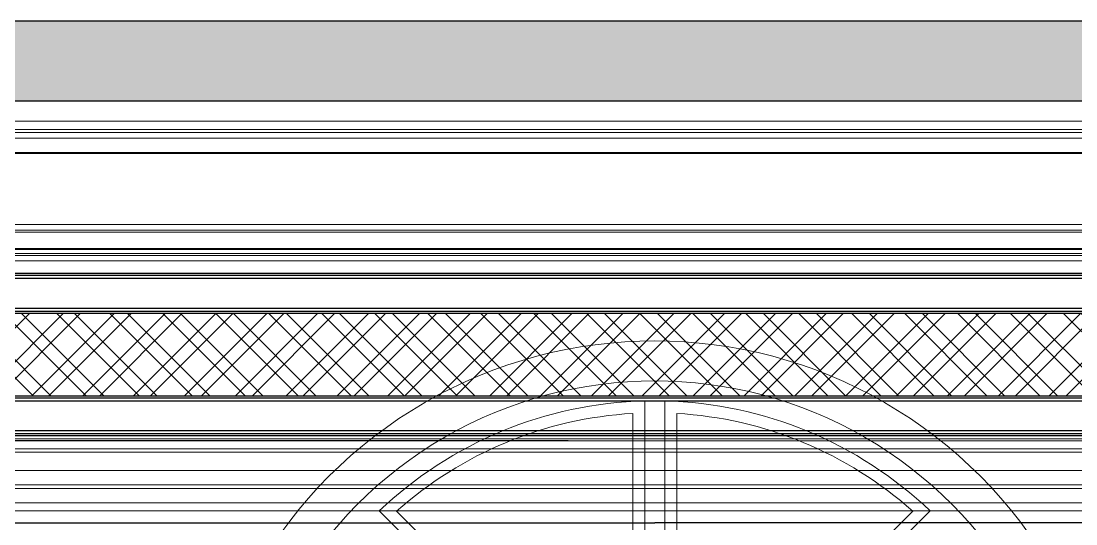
# Model space of a CAD drawing. Header units: inches. Extents: x -12478 to 399182, y -16583 to 525552.
# Drawn here: x 6465 to 9105, y 21954 to 23212 of the extents above; entities that cross this region are included whole.
import ezdxf

# ---------------------------------------------------------------- set-up
doc = ezdxf.new("R2010")
doc.units = ezdxf.units.IN
doc.header["$LTSCALE"] = 1000
doc.header["$MEASUREMENT"] = 0
doc.linetypes.add('DASHED', pattern=[0.75, 0.5, -0.25])
doc.linetypes.add('HIDDEN', pattern=[0.375, 0.25, -0.125])
for name, color, linetype in [('8', 8, 'Continuous'), ('A-Hidden', 8, 'HIDDEN'), ('ARCH. DIM', 1, 'Continuous'), ('Layer3', 3, 'Continuous'), ('Layer7', 8, 'Continuous')]:
    doc.layers.add(name, color=color, linetype=linetype)
for name, color, linetype, lineweight in [('A-GLAZ', 134, 'Continuous', 18), ('GRC', 41, 'Continuous', 0), ('Sanitaire', 253, 'Continuous', 0), ('Wood treillis', 111, 'Continuous', 0)]:
    doc.layers.add(name, color=color, linetype=linetype, lineweight=lineweight)

# ---------------------------------------------------------------- blocks, each defined once
blk = doc.blocks.new('win-2100')
at = {"layer": 'A-GLAZ', "color": 8, "linetype": 'ByBlock', "lineweight": 0, "ltscale": 0.5, "elevation": 0.0142094016141445}
for points in [[(-25.00000004921458, 2999.687451155856), (-25.00000004921458, 2536.918289905472, 0.1748347617106542), (-361.9808942553063, 2397.336233264592), (-689.2081062999496, 2724.563445308479, -0.1859479994210225)], [(24.99999995072722, 2999.687451155856), (24.99999995072722, 2536.918289905472, -0.1748347617106542), (361.9808941568772, 2397.336233264592), (689.2081062012876, 2724.563445308595, 0.1859479994210225)], [(-55.00000004915637, 2968.439466357522), (-55.00000004921458, 2564.828513831308, 0.148901256745093), (-360.503199422179, 2438.284945302643), (-645.8992409148777, 2723.68098679476, -0.1695819405206243)], [(54.99999995066901, 2968.439466357464), (54.99999995078542, 2564.828513831366, -0.148901256745093), (360.5031993236917, 2438.284945302585), (645.899240816274, 2723.680986794643, 0.1695819405206243)]]:
    blk.add_lwpolyline(points, format="xyb", close=True, dxfattribs=at)
at = {"layer": 'A-GLAZ', "color": 8, "linetype": 'ByBlock', "lineweight": 0, "ltscale": 0.5}
blk.add_arc((-4.915636964142323e-08, 1999.999999999302, 0.008525813344111), 1150.000000000033, 359.9999999966649, 179.9999999966649, dxfattribs=at)
at = {"layer": 'ARCH. DIM', "lineweight": 0}
blk.add_arc((-4.915636964142323e-08, 1999.999999999302, 0.008525813344111), 1050.000000000033, 359.9999999966649, 179.9999999966649, dxfattribs=at)
blk = doc.blocks.new('MAK-GF10 structrual elev A')
at = {"layer": 'Layer7'}
h = blk.add_hatch(dxfattribs=at)
h.set_pattern_fill('AR-CONC', color=256, scale=10, style=0)
h.set_pattern_definition([(49.99999999999999, (-400019.9734791887, -95187.58330076892), (71.72601826007534, -6.275213498259509), [7.5, -82.5]), (355, (-400019.9734791887, -95187.58330076892), (-13.8751333613, 75.2192133700012), [6, -66]), (100.4514, (-400013.9963111887, -95188.10623476893), (57.85093817140214, 68.94395420609534), [6.374018999999992, -70.11421119999989]), (46.18420000000005, (-400019.9734791886, -95167.58330076898), (106.7241048625644, -16.5519014329018), [11.24999999999999, -123.7499999999999]), (96.63559999999998, (-400011.0798046887, -95168.96263146895), (93.46627055487032, 97.41178709004417), [9.56102879999999, -105.1712999999999]), (351.1842000000001, (-400019.9734791886, -95167.58330076898), (93.46619451336271, 97.4118600925325), [9, -99]), (21, (-400009.9734791886, -95172.58330076898), (59.69070521184615, -40.26188906653389), [7.5, -82.5]), (325.9999999999999, (-400009.9734791886, -95172.58330076898), (24.33153319215817, 72.51500450468531), [6, -66]), (71.45140000000006, (-400004.9992558886, -95175.9384613689), (84.022262858149, 32.25304967099524), [6.374018999999997, -70.11421119999997]), (37.50000000000001, (-400019.9734791887, -95187.58330076892), (1.215985531729066, 33.28938538313115), [0, -65.19999999999999, 0, -67, 0, -66.25]), (7.499999999999999, (-400019.9734791887, -95187.58330076892), (26.30695374421486, 39.44117118823605), [0, -38.2, 0, -63.7, 0, -25.25]), (327.4999999999999, (-400042.2734791887, -95187.58330076898), (53.3822436172409, -2.255487173437976), [0, -24.99999999999997, 0, -77.99999999999989, 0, -103.4999999999998]), (317.4999999999999, (-400052.2734791887, -95187.58330076898), (58.31861693423861, 10.01049823323177), [0, -32.49999999999997, 0, -51.79999999999996, 0, -73.49999999999994])])
h.paths.add_polyline_path([(13352.38726142689, 23212.05420349684), (13352.38726142683, 23012.05420349684), (2747.580180724734, 23012.05420349684), (2747.580180724675, 23212.05420349684)])
at = {"layer": 'Layer3'}
for p, q in [((13352.38726142689, 23212.05420349684, -1.466518336033709e-07), (2747.580180724675, 23212.05420349684, -1.466518336033709e-07)), ((13352.38726142683, 23012.05420349684, -1.466518336033709e-07), (2747.580180724734, 23012.05420349684, -1.466518336033709e-07))]:
    blk.add_line(p, q, dxfattribs=at)
at = {"layer": 'A-GLAZ'}
for p in [(5450.654370514385, 19262.05420348735, -0.002842648617597803), (8050.654370514385, 19262.05420348735, -0.002842648617597803)]:
    blk.add_blockref('win-2100', p, dxfattribs=at)
blk = doc.blocks.new('A$Ce2b00592')
at = {"layer": 'GRC'}
blk.add_rational_spline([(9009.992794049263, 94.99991078389576, -2.3992062283e-06), (8933.152724232234, 81.9594190941425, -1.276916578599999e-06), (8937.411254211329, 183.5329795008292, -1.276916578599999e-06), (8933.414942979929, 203.1366903752787, -1.276916578599999e-06), (8927.320671795045, 246.5168394704815, -1.276916578599999e-06), (8896.087789355135, 287.6138554820791, -1.276916578599999e-06), (8858.556138713728, 323.6692547774874, -1.276916578599999e-06), (8825.963627460762, 348.6331671047374, -1.1787390848e-06), (8788.263892626157, 374.9267966788611, -1.2415973132e-06), (8702.005382123694, 372.6490542885731, -1.2537427058e-06), (8527.856019703984, 368.988191885408, -3.685446131007434e-07), (8458.612918087652, 408.6806414572638, -3.358600118007429e-07), (8389.896285208604, 410.0851943501621, -3.365303812007435e-07), (8339.908176291698, 410.0851943502203, -3.433196924007436e-07), (8110.762594090134, 410.0851943501621, -1.3599257882e-06), (1676.875214217347, 410.0851812997134, -1.467615254000004e-07)], [1, 1, 1, 1, 0.9492530216741316, 0.9492530216741316, 1, 0.9492530216741316, 0.9492530216741316, 1, 1, 1, 1, 1, 1, 1], degree=3, knots=[0.6724186938435773, 0.6724186938435773, 0.6724186938435773, 0.6724186938435773, 1.619397948669755, 1.619397948669755, 1.619397948669755, 2.404796112067741, 2.404796112067741, 2.404796112067741, 3.190194275465501, 3.190194275465501, 3.190194275465501, 4.002694275465272, 4.002694275465272, 4.002694275465272, 4.856497734762342, 4.856497734762342, 4.856497734762342, 4.856497734762342], dxfattribs=at)
blk.add_open_spline([(8344.046083522808, 389.1130709366407, -3.358600118007429e-07), (8308.042258431225, 389.1130709366407, -3.358600118007429e-07), (8267.266777829034, 389.1130709365243, -1.276916578599999e-06), (1636.588598571368, 389.1130578846787, -1.465673149000007e-07)], degree=3, dxfattribs=at)

msp = doc.modelspace()

# ---------------------------------------------------------------- hatches: boundary and pattern name
at = {"layer": 'Wood treillis', "lineweight": -2}
h = msp.add_hatch(dxfattribs=at)
h.set_pattern_fill('ANSI32', color=256, scale=250, angle=90)
h.set_pattern_definition([(135, (0, 0), (-66.29126073623884, -66.29126073623883), []), (135, (2.706112671194974e-15, 44.19417375), (-66.29126073623884, -66.29126073623883), [])])
h.paths.add_polyline_path([(12012.36953208141, 22481.64136927429), (12012.36953208141, 22274.1252294904), (4092.403454405551, 22274.1252294904), (4092.40345440555, 22481.64136927429)])
h = msp.add_hatch(dxfattribs=at)
h.set_pattern_fill('ANSI32', color=256, scale=240)
h.set_pattern_definition([(45, (0, 0), (-63.63961030678927, 63.63961030678929), []), (45, (42.4264068, 0), (-63.63961030678927, 63.63961030678929), [])])
h.paths.add_polyline_path([(12012.36953208141, 22481.64136927429), (12012.36953208141, 22274.1252294904), (4092.403454405551, 22274.1252294904), (4092.40345440555, 22481.64136927429)])

# ---------------------------------------------------------------- linework, layer by layer
at = {"layer": 'A-Hidden', "linetype": 'DASHED', "lineweight": 0, "ltscale": 10}
for p, q in [((15334.44934037904, 23012.05420349684, 2.238808387968471e-07), (2054.320484236057, 23012.05420349695, -1.759603161380624e-06)), ((15334.44934037916, 22162.55453607236, -1.466518336103123e-07), (2054.320484236057, 22162.55453607225, -1.759603161380624e-06))]:
    msp.add_line(p, q, dxfattribs=at)
at = {"layer": 'GRC', "lineweight": 0}
for p, q in [((4633.295006684144, 22918.85810323927, -1.423568412203424e-06), (11473.00641166599, 22918.85810323927, -1.423568412203424e-06)), ((4643.122211078007, 22933.55703087879, -1.423568412203424e-06), (11461.65077914024, 22933.55703087867, -1.423568412203424e-06)), ((4558.669381064188, 22883.12143288291, -1.423568412203424e-06), (11550.6657335817, 22883.12143288279, -1.423568412203424e-06)), ((4538.122211078589, 22881.16771192959, -1.423568412203424e-06), (11566.65077507531, 22881.16771192953, -1.423568412203424e-06)), ((4192.509892211528, 22703.57499534317, -1.31885214850326e-06), (11911.65077457309, 22703.57499534317, -1.326539412603709e-06)), ((4186.098299952515, 22683.66771189182, -1.308534379303477e-06), (11918.67496259575, 22683.66771124885, -1.002213562203764e-06)), ((4193.122211073467, 22688.66771192959, -1.326831727003825e-06), (11911.65077457309, 22688.66771192953, -1.331989196703402e-06)), ((4149.305845156836, 22625.64094311697, -1.308630422003312e-06), (11955.46760842256, 22625.64094247116, -1.000981477803981e-06)), ((4149.336735553981, 22630.51272329112, -1.308863545803957e-06), (11952.14921832673, 22630.51272264513, -1.00110000430336e-06)), ((4152.57128494716, 22640.9118025967, -1.305906069603387e-06), (11952.19884101325, 22640.91180185351, -9.518653645033536e-07)), ((4152.577378542046, 22642.91180309013, -1.308615774203845e-06), (11952.20170069957, 22642.91180244461, -1.001101387803446e-06)), ((4135.33948405413, 22611.91837658687, -1.30869438760349e-06), (11969.43350161309, 22611.91837594, -1.000507963703656e-06)), ((4129.336735559627, 22581.64097759064, -1.423568412203424e-06), (11975.43625187984, 22581.64097759064, -2.956888718404e-06)), ((12112.36914056184, 22174.12562100997, -1.314049929903922e-06), (3992.403845089255, 22174.12563626713, -1.314049929903922e-06)), ((3477.075337693852, 22162.05456491042, -1.15696997480346e-06), (12539.76687361486, 22162.05456491042, -2.852926712403537e-06)), ((3980.33277727745, 22167.0545531981, -1.314049929903922e-06), (12124.44020837365, 22167.05455319805, -1.314049929903922e-06)), ((3497.075337621791, 22142.05455880595, -1.314049929903922e-06), (12607.69764802925, 22142.05455880595, -2.808836901903963e-06)), ((3497.075337621791, 22133.35537346062, -1.314049929903922e-06), (12607.69764802925, 22133.35537346062, -2.808836901903963e-06)), ((3488.445267240924, 22088.08267948905, -1.314049929803308e-06), (12616.32771841023, 22088.08267948887, -1.314049929903922e-06)), ((3411.47156116378, 22043.08496644913, -1.314049929903922e-06), (12693.30142448744, 22043.08496644913, -1.314049929903922e-06)), ((3416.38103053486, 22051.72520063946, -1.315683906803886e-06), (12688.39195511618, 22051.7252006394, -2.850458764803783e-06)), ((3377.564659615338, 21987.05450031074, -1.314049929903922e-06), (12727.20832603594, 21987.05450031074, -2.868144229803373e-06)), ((3399.45860728214, 22006.8549787589, -1.314049929903922e-06), (12705.31437836913, 22006.8549787589, -2.857240666003263e-06))]:
    msp.add_line(p, q, dxfattribs=at)
at = {"layer": 'Wood treillis', "lineweight": -2, "elevation": -1.314049929903371e-06}
for points in [[(12112.36914056184, 22174.12562100997), (3992.403845925117, 22174.12562100997), (3992.403845925117, 22581.64097775472), (12112.36914056184, 22581.64097775472)], [(12107.36831333296, 22179.12644823885), (3997.404673154, 22179.12644823885), (3997.404673154, 22576.64015052584), (12107.36831333296, 22576.64015052584)], [(12099.86801454196, 22186.62674702985), (4004.904971945001, 22186.62674702985), (4004.904971945001, 22569.13985173484), (12099.86801454196, 22569.13985173484)], [(12024.86929880816, 22261.62546276366), (4079.903687678805, 22261.62546276366), (4079.903687678805, 22494.14113600104), (12024.86929880816, 22494.14113600104)], [(12017.36929880816, 22269.12546276366), (4087.403687678805, 22269.12546276366), (4087.403687678805, 22486.64113600104), (12017.36929880816, 22486.64113600104)], [(12012.36953208141, 22274.1252294904), (4092.403454405551, 22274.1252294904), (4092.40345440555, 22481.64136927429), (12012.36953208141, 22481.64136927429)]]:
    msp.add_lwpolyline(points, close=True, dxfattribs=at)
at = {"layer": 'Wood treillis', "lineweight": -2, "elevation": -1.706671812003658e-06}
for points in [[(3404.139594615992, 21957.0532268568), (8050.654371446349, 21957.05322685681)], [(12697.1691482767, 21957.0532268568), (8050.654371446348, 21957.05322685681)]]:
    msp.add_lwpolyline(points, dxfattribs=at)

# ---------------------------------------------------------------- block references
at = {"layer": '8', "color": 2}
msp.add_blockref('MAK-GF10 structrual elev A', (0, 0), dxfattribs=at)
at = {"layer": 'Sanitaire', "color": 1}
msp.add_blockref('A$Ce2b00592', (3122.376346561658, 22552.05464097024, -1.466518336033709e-07), dxfattribs=at)

doc.saveas('drawing.dxf')
